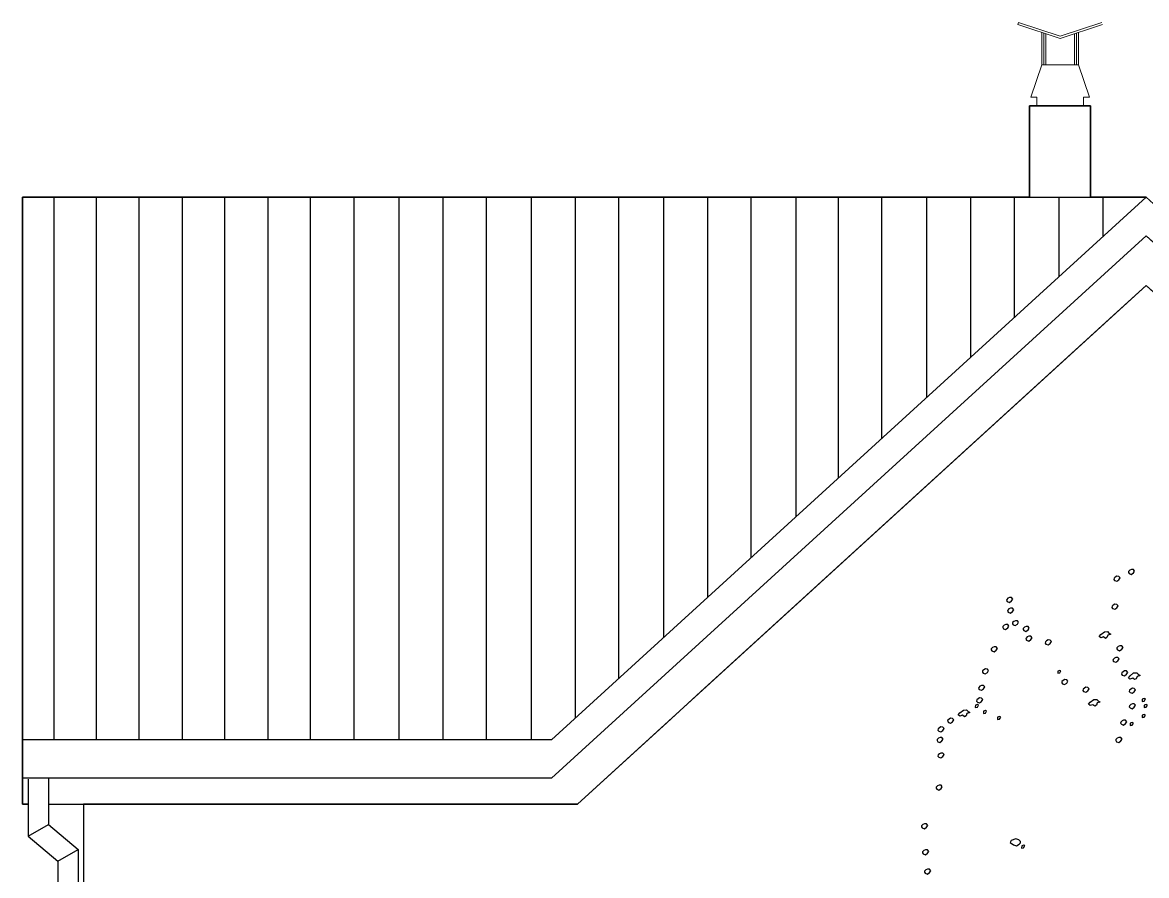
# Model space of a CAD drawing. Header units: millimetres. Extents: x 462666 to 1244237, y 2328025 to 3795663.
# Drawn here: x 1155237 to 1160762, y 2917986 to 2922180 of the extents above; entities that cross this region are included whole.
import ezdxf

# ---------------------------------------------------------------- set-up
doc = ezdxf.new("R2010")
doc.units = ezdxf.units.MM
for name, color, linetype in [('arbre', 250, 'Continuous'), ('MUR-POH', 64, 'Continuous'), ('MUR_REZ', 3, 'Continuous'), ('PLE_REZ', 200, 'Continuous'), ('PLO_LIN', 6, 'Continuous')]:
    doc.layers.add(name, color=color, linetype=linetype)
doc.layers.add('zariadenie_INTERIER_hr_0_15', color=8, linetype='Continuous', lineweight=15)

# ---------------------------------------------------------------- blocks, each defined once
blk = doc.blocks.new('arbre3')
at = {"layer": 'arbre', "color": 252}
for points in [[(253.368, 36.974), (253.41, 36.959), (253.449, 36.987), (253.473, 37.022), (253.449, 37.05), (253.412, 37.052), (253.381, 37.037), (253.357, 37.015), (253.355, 36.994)], [(253.096, 36.847), (253.137, 36.832), (253.176, 36.86), (253.2, 36.895), (253.176, 36.923), (253.139, 36.925), (253.109, 36.91), (253.085, 36.888), (253.083, 36.866)], [(251.078, 36.447), (251.12, 36.432), (251.159, 36.46), (251.183, 36.495), (251.159, 36.523), (251.122, 36.525), (251.091, 36.51), (251.067, 36.489), (251.065, 36.467)], [(253.059, 36.32), (253.101, 36.305), (253.14, 36.333), (253.164, 36.368), (253.14, 36.396), (253.103, 36.398), (253.072, 36.383), (253.048, 36.361), (253.046, 36.34)], [(251.096, 36.247), (251.138, 36.232), (251.177, 36.26), (251.201, 36.295), (251.177, 36.323), (251.14, 36.326), (251.109, 36.31), (251.086, 36.289), (251.083, 36.267)], [(251.006, 35.939), (251.047, 35.923), (251.086, 35.952), (251.11, 35.986), (251.086, 36.015), (251.049, 36.017), (251.019, 36.002), (250.995, 35.98), (250.992, 35.958)], [(251.187, 36.011), (251.229, 35.996), (251.268, 36.024), (251.292, 36.059), (251.268, 36.087), (251.231, 36.089), (251.2, 36.074), (251.176, 36.053), (251.174, 36.031)], [(251.387, 35.902), (251.429, 35.887), (251.468, 35.915), (251.492, 35.95), (251.468, 35.978), (251.431, 35.98), (251.4, 35.965), (251.376, 35.944), (251.374, 35.922)], [(251.442, 35.721), (251.483, 35.705), (251.522, 35.734), (251.546, 35.768), (251.522, 35.797), (251.485, 35.799), (251.455, 35.784), (251.431, 35.762), (251.429, 35.74)], [(251.805, 35.648), (251.847, 35.633), (251.886, 35.661), (251.91, 35.696), (251.886, 35.724), (251.849, 35.726), (251.818, 35.711), (251.794, 35.689), (251.792, 35.667)], [(252.837, 35.829), (252.903, 35.881), (252.963, 35.883), (252.989, 35.855), (253.024, 35.833), (252.968, 35.816), (252.953, 35.772), (252.922, 35.757), (252.887, 35.783), (252.835, 35.766), (252.805, 35.792)], [(250.787, 35.521), (250.829, 35.505), (250.868, 35.534), (250.892, 35.569), (250.868, 35.597), (250.831, 35.599), (250.8, 35.584), (250.777, 35.562), (250.774, 35.54)], [(253.15, 35.539), (253.191, 35.524), (253.231, 35.552), (253.255, 35.587), (253.231, 35.615), (253.194, 35.617), (253.163, 35.602), (253.139, 35.58), (253.137, 35.558)], [(253.077, 35.321), (253.119, 35.306), (253.158, 35.334), (253.182, 35.369), (253.158, 35.397), (253.121, 35.399), (253.091, 35.384), (253.067, 35.362), (253.064, 35.34)], [(250.624, 35.103), (250.665, 35.088), (250.704, 35.116), (250.728, 35.151), (250.704, 35.179), (250.667, 35.181), (250.637, 35.166), (250.613, 35.144), (250.611, 35.122)], [(252.027, 35.1), (252.066, 35.107), (252.088, 35.146), (252.066, 35.154), (252.029, 35.141)], [(253.241, 35.067), (253.282, 35.051), (253.321, 35.08), (253.345, 35.114), (253.321, 35.143), (253.285, 35.145), (253.254, 35.13), (253.23, 35.108), (253.228, 35.086)], [(253.387, 35.054), (253.453, 35.106), (253.513, 35.108), (253.539, 35.08), (253.574, 35.059), (253.518, 35.041), (253.503, 34.998), (253.472, 34.982), (253.437, 35.009), (253.385, 34.991), (253.355, 35.017)], [(252.114, 34.903), (252.156, 34.888), (252.195, 34.916), (252.219, 34.951), (252.195, 34.979), (252.158, 34.981), (252.127, 34.966), (252.103, 34.944), (252.101, 34.923)], [(250.551, 34.794), (250.592, 34.779), (250.632, 34.807), (250.655, 34.842), (250.632, 34.87), (250.595, 34.872), (250.564, 34.857), (250.54, 34.835), (250.538, 34.814)], [(252.514, 34.758), (252.555, 34.742), (252.594, 34.771), (252.618, 34.805), (252.594, 34.834), (252.558, 34.836), (252.527, 34.821), (252.503, 34.799), (252.501, 34.777)], [(253.386, 34.74), (253.428, 34.724), (253.467, 34.753), (253.491, 34.787), (253.467, 34.816), (253.43, 34.818), (253.4, 34.803), (253.376, 34.781), (253.373, 34.759)], [(250.477, 34.458), (250.516, 34.464), (250.538, 34.503), (250.516, 34.512), (250.479, 34.499)], [(250.515, 34.558), (250.556, 34.543), (250.595, 34.571), (250.619, 34.606), (250.595, 34.634), (250.558, 34.636), (250.528, 34.621), (250.504, 34.599), (250.502, 34.577)], [(252.637, 34.554), (252.703, 34.607), (252.763, 34.609), (252.79, 34.58), (252.824, 34.559), (252.768, 34.541), (252.753, 34.498), (252.722, 34.483), (252.687, 34.509), (252.635, 34.491), (252.605, 34.517)], [(253.386, 34.449), (253.428, 34.434), (253.467, 34.462), (253.491, 34.497), (253.467, 34.525), (253.43, 34.527), (253.4, 34.512), (253.376, 34.49), (253.373, 34.468)], [(253.615, 34.571), (253.654, 34.577), (253.676, 34.617), (253.654, 34.625), (253.617, 34.612)], [(253.653, 34.458), (253.692, 34.464), (253.714, 34.503), (253.692, 34.512), (253.655, 34.499)], [(249.97, 34.176), (250.011, 34.161), (250.05, 34.189), (250.074, 34.224), (250.05, 34.252), (250.013, 34.255), (249.983, 34.239), (249.959, 34.218), (249.957, 34.196)], [(250.188, 34.355), (250.253, 34.407), (250.314, 34.409), (250.34, 34.381), (250.374, 34.359), (250.318, 34.341), (250.303, 34.298), (250.272, 34.283), (250.238, 34.309), (250.185, 34.291), (250.155, 34.318)], [(250.628, 34.344), (250.667, 34.351), (250.689, 34.39), (250.667, 34.399), (250.63, 34.385)], [(250.893, 34.231), (250.932, 34.237), (250.954, 34.276), (250.932, 34.285), (250.895, 34.272)], [(253.615, 34.269), (253.654, 34.275), (253.676, 34.314), (253.654, 34.323), (253.617, 34.31)], [(249.788, 34.013), (249.829, 33.998), (249.868, 34.026), (249.892, 34.061), (249.868, 34.089), (249.831, 34.091), (249.801, 34.076), (249.777, 34.054), (249.775, 34.032)], [(253.223, 34.14), (253.264, 34.125), (253.303, 34.153), (253.327, 34.188), (253.303, 34.216), (253.266, 34.218), (253.236, 34.203), (253.212, 34.181), (253.21, 34.16)], [(253.388, 34.117), (253.427, 34.124), (253.449, 34.163), (253.427, 34.172), (253.39, 34.159)], [(249.77, 33.813), (249.811, 33.798), (249.85, 33.826), (249.874, 33.861), (249.85, 33.889), (249.813, 33.891), (249.783, 33.876), (249.759, 33.854), (249.757, 33.833)], [(253.132, 33.813), (253.173, 33.798), (253.212, 33.826), (253.236, 33.861), (253.212, 33.889), (253.175, 33.891), (253.145, 33.876), (253.121, 33.854), (253.119, 33.833)], [(249.788, 33.522), (249.829, 33.507), (249.868, 33.535), (249.892, 33.57), (249.868, 33.598), (249.831, 33.6), (249.801, 33.585), (249.777, 33.564), (249.775, 33.542)], [(249.751, 32.918), (249.793, 32.903), (249.832, 32.931), (249.856, 32.966), (249.832, 32.994), (249.795, 32.996), (249.764, 32.981), (249.741, 32.959), (249.738, 32.937)], [(249.479, 32.191), (249.52, 32.176), (249.559, 32.204), (249.583, 32.239), (249.559, 32.267), (249.522, 32.269), (249.492, 32.254), (249.468, 32.232), (249.466, 32.211)], [(251.195, 31.872), (251.25, 31.855), (251.3, 31.883), (251.326, 31.907), (251.326, 31.938), (251.298, 31.966), (251.241, 31.985), (251.152, 31.957), (251.13, 31.918)], [(249.497, 31.701), (249.538, 31.685), (249.577, 31.714), (249.601, 31.748), (249.577, 31.777), (249.54, 31.779), (249.51, 31.764), (249.486, 31.742), (249.484, 31.72)], [(251.346, 31.812), (251.386, 31.818), (251.407, 31.858), (251.386, 31.866), (251.349, 31.853)], [(249.533, 31.337), (249.575, 31.322), (249.614, 31.35), (249.638, 31.385), (249.614, 31.413), (249.577, 31.415), (249.546, 31.4), (249.522, 31.379), (249.52, 31.357)]]:
    blk.add_lwpolyline(points, close=True, dxfattribs=at)

msp = doc.modelspace()

# ---------------------------------------------------------------- linework, layer by layer
at = {"layer": 'MUR-POH', "color": 1, "flags": 128}
msp.add_lwpolyline([(1160487.2, 2921320.5), (1160487.2, 2921770.5), (1160187.2, 2921770.5), (1160187.2, 2921320.5)], dxfattribs=at)
at = {"layer": 'MUR-POH', "color": 252}
for points in [[(1155391.4, 2921320.5), (1155391.4, 2918653.3)], [(1155599.9, 2921320.5), (1155599.9, 2918653.3)], [(1155808.5, 2921320.5), (1155808.5, 2918653.3)], [(1156021.7, 2921320.5), (1156021.7, 2918653.3)], [(1156230.3, 2921320.5), (1156230.3, 2918653.3)], [(1156443.6, 2921320.5), (1156443.6, 2918653.3)], [(1156652.1, 2921320.5), (1156652.1, 2918653.3)], [(1156865.4, 2921320.5), (1156865.4, 2918653.3)], [(1157086.6, 2921320.5), (1157086.6, 2918653.3)], [(1157302.6, 2921320.5), (1157302.6, 2918653.3)], [(1157515.9, 2921320.5), (1157515.9, 2918653.3)], [(1158387.6, 2921320.5), (1158387.6, 2919155.4)], [(1158603.6, 2921320.5), (1158603.6, 2919352.5)], [(1158816.9, 2921320.5), (1158816.9, 2919547.1)], [(1159038.1, 2921320.5), (1159038.1, 2919748.9)], [(1159246.7, 2921320.5), (1159246.7, 2919939.1)], [(1159460, 2921320.5), (1159460, 2920133.7)], [(1159681.1, 2921320.5), (1159681.1, 2920335.5)], [(1159897.2, 2921320.5), (1159897.2, 2920532.6)], [(1160110.5, 2921320.5), (1160110.5, 2920727.2)], [(1160331.6, 2921320.5), (1160331.6, 2920929)], [(1160547.7, 2921320.5), (1160547.7, 2921126.1)]]:
    msp.add_lwpolyline(points, dxfattribs=at)
at = {"layer": 'MUR-POH', "color": 1}
for points in [[(1155537.2, 2918337.3), (1155537.2, 2915405.1)], [(1155537.4, 2918337.3), (1155537.4, 2915405.1)]]:
    msp.add_lwpolyline(points, dxfattribs=at)
at = {"layer": 'MUR_REZ'}
msp.add_line((1160760.7, 2921320.5), (1163667.7, 2918668.2), dxfattribs=at)
at = {"layer": 'MUR_REZ', "flags": 128}
for points in [[(1160187.2, 2921320.5), (1160187.2, 2921770.5), (1160487.2, 2921770.5), (1160487.2, 2921320.5)], [(1155265, 2918337.3), (1155237.4, 2918337.3), (1155237.4, 2921320.5), (1160760.7, 2921320.5)], [(1160760.7, 2921320.5), (1157837.3, 2918653.3), (1155237.4, 2918653.3)], [(1160187.2, 2921320.5), (1155237.4, 2921320.5), (1155237.4, 2918337.3), (1155265, 2918337.3)], [(1160760.7, 2921320.5), (1160487.2, 2921320.5)], [(1163667.7, 2918337.3), (1163555.6, 2918337.3), (1160760.7, 2920887.3), (1157965.8, 2918337.3), (1155537.4, 2918337.3)], [(1158569.9, 2918888.5), (1160760.7, 2920887.3)], [(1160636, 2920773.5), (1160760.7, 2920887.3), (1160885.4, 2920773.5)], [(1158569.9, 2918888.5), (1160636, 2920773.5)], [(1160636, 2920773.5), (1158569.9, 2918888.5)], [(1158405.5, 2918738.5), (1158569.9, 2918888.5)], [(1155365, 2918337.3), (1157965.8, 2918337.3), (1158405.5, 2918738.5)], [(1155365, 2918337.3), (1155537.4, 2918337.3), (1155537.4, 2915405.1)]]:
    msp.add_lwpolyline(points, dxfattribs=at)
at = {"layer": 'PLE_REZ', "linetype": 'Continuous'}
for p, q in [((1155265, 2918459.4), (1155265, 2918179.6)), ((1155365, 2918463.8), (1155365, 2918237.3)), ((1155265, 2918179.6), (1155365, 2918237.3)), ((1155365, 2918237.3), (1155510.4, 2918114)), ((1155265, 2918179.6), (1155410.4, 2918056.3)), ((1155410.4, 2918056.3), (1155510.4, 2918114)), ((1155510.4, 2918114), (1155510.4, 2915405.1)), ((1155410.4, 2918056.3), (1155410.4, 2915405.1))]:
    msp.add_line(p, q, dxfattribs=at)
at = {"layer": 'PLO_LIN', "color": 252}
msp.add_line((1160760.7, 2921131), (1163667.7, 2918478.7), dxfattribs=at)
for points in [[(1157737.1, 2921320.5), (1157737.1, 2918653.3)], [(1157953.1, 2921320.5), (1157953.1, 2918759)], [(1158166.4, 2921320.5), (1158166.4, 2918953.6)], [(1163667.7, 2918478.7), (1160760.7, 2921131), (1157837.3, 2918463.8)], [(1157837.3, 2918463.8), (1155237.4, 2918463.8)]]:
    msp.add_lwpolyline(points, dxfattribs=at)
at = {"layer": 'zariadenie_INTERIER_hr_0_15'}
for points in [[(1160132.9, 2922180.2), (1160129.7, 2922170.7)], [(1160129.7, 2922170.7), (1160337.2, 2922101.6), (1160544.8, 2922170.7)], [(1160132.9, 2922180.2), (1160337.2, 2922112.1), (1160541.6, 2922180.2)], [(1160246.9, 2921972.5), (1160246.9, 2922131.7)], [(1160256.9, 2921972.5), (1160256.9, 2922128.4)], [(1160266.9, 2921972.5), (1160266.9, 2922125)], [(1160407.6, 2921972.5), (1160407.6, 2922125)], [(1160417.6, 2921972.5), (1160417.6, 2922128.4)], [(1160427.6, 2921972.5), (1160427.6, 2922131.7)], [(1160223.1, 2921770.5), (1160223.1, 2921813.4), (1160192.6, 2921813.4), (1160246.9, 2921972.5)], [(1160223.1, 2921770.5), (1160223.1, 2921813.4), (1160192.6, 2921813.4), (1160246.9, 2921972.5)], [(1160246.9, 2921972.5), (1160427.6, 2921972.5)], [(1160246.9, 2921972.5), (1160427.6, 2921972.5)], [(1160451.4, 2921770.5), (1160451.4, 2921813.4), (1160481.9, 2921813.4), (1160427.6, 2921972.5)], [(1160451.4, 2921770.5), (1160451.4, 2921813.4), (1160481.9, 2921813.4), (1160427.6, 2921972.5)]]:
    msp.add_lwpolyline(points, dxfattribs=at)

# ---------------------------------------------------------------- block references
at = {"layer": 'MUR-POH', "color": 252, "xscale": 261.3775937935833, "yscale": 261.3775937935833, "zscale": 261.3775937935833}
msp.add_blockref('arbre3', (1094451.3, 2909805.8), dxfattribs=at)

doc.saveas('drawing.dxf')
